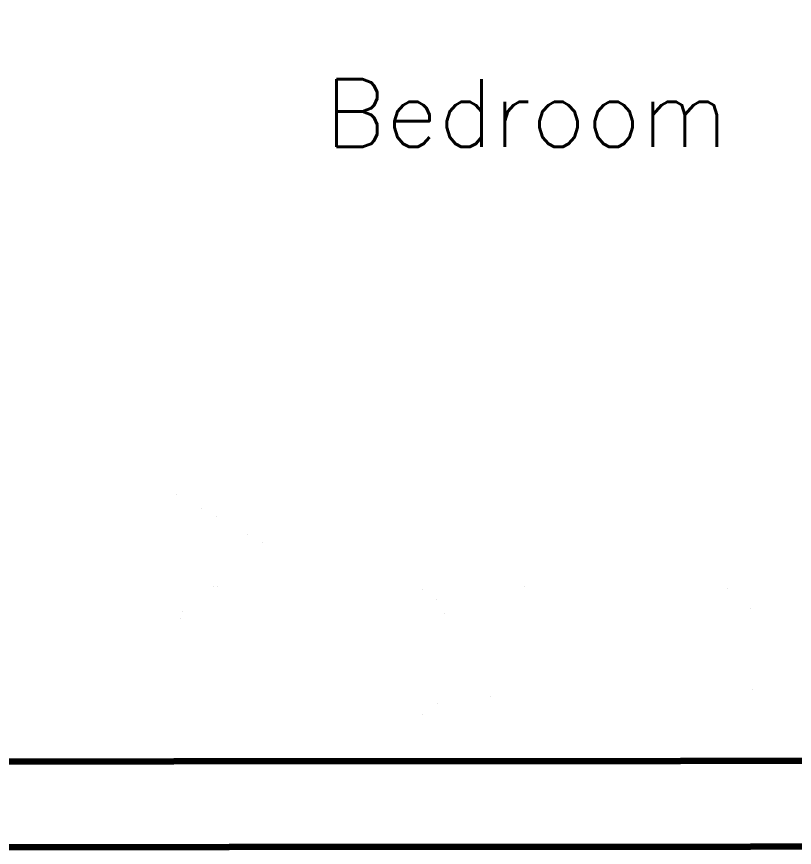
# Model space of a CAD drawing. Header units: metres. Extents: x -6.2 to 4.5, y -5 to 2.9.
# Drawn here: x 0.778 to 3.075, y -5.037 to -2.584 of the extents above; entities that cross this region are included whole.
import ezdxf
from ezdxf.enums import TextEntityAlignment as Align

# ---------------------------------------------------------------- set-up
doc = ezdxf.new("R2010")
doc.units = ezdxf.units.M
doc.header["$LTSCALE"] = 10
doc.layers.get('0').update_dxf_attribs({"linetype": 'CONTINUOUS', "lineweight": 100})
for name, color, linetype, lineweight in [('roomitems', 2, 'CONTINUOUS', 100), ('texts', 5, 'CONTINUOUS', 100), ('walls', 8, 'CONTINUOUS', 100)]:
    doc.layers.add(name, color=color, linetype=linetype, lineweight=lineweight)
doc.styles.get("Standard").update_dxf_attribs({"font": 'txt', "width": 0.75, "bigfont": 'bigfont.shx'})

# ---------------------------------------------------------------- blocks, each defined once
blk = doc.blocks.new('F-0-1')
at = {"color": 0, "const_width": 0.01}
for points in [[(-950, 1059.2), (-950, 1059.2)], [(-950, 1059.2), (-790.5, 1059.2)], [(-950, 1053.9), (-950, 1059.2)], [(-950, 1059.2), (-950, 1059.2)], [(-950, 1059.2), (-950, 1059.2)], [(-790.5, 1059.2), (-631, 1059.2)], [(-631, 1059.2), (-471.5, 1059.2)], [(-471.5, 1059.2), (-312, 1059.2)], [(-312, 1059.2), (-152.5, 1059.2)], [(-152.5, 1059.2), (7, 1059.2)], [(7, 1059.2), (166.5, 1059.2)], [(166.5, 1059.2), (326, 1059.2)], [(326, 1059.2), (485.5, 1059.2)], [(485.5, 1059.2), (645, 1059.2)], [(645, 1059.2), (804.5, 1059.2)], [(804.5, 1059.2), (964, 1059.2)], [(964, 1059.2), (964, 1053.9)], [(-950, 1048.7), (-950, 1053.9)], [(-950, 1043.4), (-950, 1048.7)], [(-950, 1038.2), (-950, 1043.4)], [(-950, 1032.9), (-950, 1038.2)], [(-950, 1027.7), (-950, 1032.9)], [(964, 1053.9), (964, 1048.7)], [(964, 1048.7), (964, 1043.4)], [(964, 1043.4), (964, 1038.2)], [(964, 1038.2), (964, 1032.9)], [(964, 1032.9), (964, 1027.7)], [(-950, 1022.5), (-950, 1027.7)], [(-950, 1017.2), (-950, 1022.5)], [(-950, 1012), (-950, 1017.2)], [(-950, 1006.7), (-950, 1012)], [(-950, 1001.5), (-950, 1006.7)], [(964, 1027.7), (964, 1022.5)], [(964, 1022.5), (964, 1017.2)], [(964, 1017.2), (964, 1012)], [(964, 1012), (964, 1006.7)], [(964, 1006.7), (964, 1001.5)], [(-950, 996.3), (-950, 1001.5)], [(-950, 996.3), (-950, 996.3)], [(-950, 996.3), (-790.5, 996.3)], [(-950, 831), (-950, 996.3)], [(-950, 996.3), (-950, 996.3)], [(-950, 996.3), (-950, 996.3)], [(-790.5, 996.3), (-950, 996.3)], [(-950, 996.3), (-950, 996.3)], [(-950, 996.3), (-950, 831.1)], [(-790.5, 996.3), (-950, 996.3)], [(-790.5, 996.3), (-631, 996.3)], [(-631, 996.3), (-790.5, 996.3)], [(-631, 996.3), (-790.5, 996.3)], [(-631, 996.3), (-471.5, 996.3)], [(-471.5, 996.3), (-631, 996.3)], [(-471.5, 996.3), (-631, 996.3)], [(-471.5, 996.3), (-312, 996.3)], [(-312, 996.3), (-471.5, 996.3)], [(-312, 996.3), (-471.5, 996.3)], [(-312, 996.3), (-152.5, 996.3)], [(-152.5, 996.3), (-312, 996.3)], [(-152.5, 996.3), (-312, 996.3)], [(-152.5, 996.3), (7, 996.3)], [(7, 996.3), (-152.5, 996.3)], [(7, 996.3), (-152.5, 996.3)], [(7, 996.3), (166.5, 996.3)], [(166.5, 996.3), (7, 996.3)], [(166.5, 996.3), (7, 996.3)], [(166.5, 996.3), (326, 996.3)], [(326, 996.3), (166.5, 996.3)], [(326, 996.3), (166.5, 996.3)], [(326, 996.3), (485.5, 996.3)], [(485.5, 996.3), (326, 996.3)], [(485.5, 996.3), (326, 996.3)], [(485.5, 996.3), (645, 996.3)], [(645, 996.3), (485.5, 996.3)], [(645, 996.3), (485.5, 996.3)], [(645, 996.3), (804.5, 996.3)], [(804.5, 996.3), (645, 996.3)], [(804.5, 996.3), (645, 996.3)], [(804.5, 996.3), (964, 996.3)], [(964, 996.3), (804.5, 996.3)], [(964, 996.3), (804.5, 996.3)], [(964, 1001.5), (964, 996.3)], [(964, 996.3), (964, 831)], [(964, 831.1), (964, 996.3)], [(964, 996.3), (964, 996.3)], [(-780.2, 906.3), (-766.2, 913.7)], [(-766.2, 913.7), (-751.1, 919.7)], [(-751.1, 919.7), (-734.9, 924.2)], [(-734.9, 924.2), (-717.8, 926.9)], [(-717.8, 926.9), (-700, 927.9)], [(-700, 927.9), (-700, 927.9)], [(-700, 927.9), (-656.5, 927.9)], [(-700, 927.9), (-700, 927.9)], [(-700, 927.9), (-700, 927.9)], [(-700, 927.9), (-700, 927.9)], [(-700, 927.9), (-700, 927.9)], [(-700, 927.9), (-700, 927.9)], [(-700, 927.9), (-700, 927.9)], [(-700, 927.9), (-700, 927.9)], [(-700, 927.9), (-700, 927.9)], [(-700, 927.9), (-700, 927.9)], [(-700, 927.9), (-700, 927.9)], [(-700, 927.9), (-700, 927.9)], [(-700, 927.9), (-700, 927.9)], [(-700, 927.9), (-700, 927.9)], [(-700, 927.9), (-700, 927.9)], [(-656.5, 927.9), (-613.1, 927.9)], [(-613.1, 927.9), (-569.7, 927.9)], [(-569.7, 927.9), (-526.3, 927.9)], [(-526.3, 927.9), (-482.8, 927.9)], [(-482.8, 927.9), (-439.4, 927.9)], [(-439.4, 927.9), (-396, 927.9)], [(-396, 927.9), (-352.5, 927.9)], [(-352.5, 927.9), (-309.1, 927.9)], [(-309.1, 927.9), (-265.7, 927.9)], [(-265.7, 927.9), (-222.3, 927.9)], [(-222.3, 927.9), (-178.8, 927.9)], [(-178.8, 927.9), (-161, 926.9)], [(-161, 926.9), (-143.9, 924.2)], [(-143.9, 924.2), (-127.7, 919.7)], [(-127.7, 919.7), (-112.5, 913.7)], [(-112.5, 913.7), (-98.6, 906.3)], [(127.9, 906.3), (141.9, 913.7)], [(141.9, 913.7), (157.1, 919.7)], [(157.1, 919.7), (173.3, 924.2)], [(173.3, 924.2), (190.4, 926.9)], [(190.4, 926.9), (208.2, 927.9)], [(208.2, 927.9), (208.2, 927.9)], [(208.2, 927.9), (251.5, 927.9)], [(208.2, 927.9), (208.2, 927.9)], [(208.2, 927.9), (208.2, 927.9)], [(208.2, 927.9), (208.2, 927.9)], [(208.2, 927.9), (208.2, 927.9)], [(208.2, 927.9), (208.2, 927.9)], [(208.2, 927.9), (208.2, 927.9)], [(208.2, 927.9), (208.2, 927.9)], [(208.2, 927.9), (208.2, 927.9)], [(208.2, 927.9), (208.2, 927.9)], [(208.2, 927.9), (208.2, 927.9)], [(208.2, 927.9), (208.2, 927.9)], [(208.2, 927.9), (208.2, 927.9)], [(208.2, 927.9), (208.2, 927.9)], [(208.2, 927.9), (208.2, 927.9)], [(251.5, 927.9), (294.8, 927.9)], [(294.8, 927.9), (338.1, 927.9)], [(338.1, 927.9), (381.4, 927.9)], [(381.4, 927.9), (424.7, 927.9)], [(424.7, 927.9), (468, 927.9)], [(468, 927.9), (511.3, 927.9)], [(511.3, 927.9), (554.7, 927.9)], [(554.7, 927.9), (598, 927.9)], [(598, 927.9), (641.3, 927.9)], [(641.3, 927.9), (684.6, 927.9)], [(684.6, 927.9), (727.9, 927.9)], [(727.9, 927.9), (745.7, 926.9)], [(745.7, 926.9), (762.8, 924.2)], [(762.8, 924.2), (779, 919.7)], [(779, 919.7), (794.2, 913.7)], [(794.2, 913.7), (808.2, 906.3)], [(-813.4, 876.5), (-803.9, 887.5)], [(-803.9, 887.5), (-792.8, 897.5)], [(-792.8, 897.5), (-780.2, 906.3)], [(-98.6, 906.3), (-86, 897.5)], [(-86, 897.5), (-74.9, 887.5)], [(-74.9, 887.5), (-65.4, 876.5)], [(94.8, 876.5), (104.2, 887.5)], [(104.2, 887.5), (115.3, 897.5)], [(115.3, 897.5), (127.9, 906.3)], [(808.2, 906.3), (820.8, 897.5)], [(820.8, 897.5), (831.9, 887.5)], [(831.9, 887.5), (841.3, 876.5)], [(-826.6, 851.7), (-821, 864.5)], [(-821, 864.5), (-813.4, 876.5)], [(-65.4, 876.5), (-57.8, 864.5)], [(-57.8, 864.5), (-52.2, 851.7)], [(81.5, 851.7), (87.2, 864.5)], [(87.2, 864.5), (94.8, 876.5)], [(841.3, 876.5), (848.9, 864.5)], [(848.9, 864.5), (854.5, 851.7)], [(-831.3, 824.2), (-830.1, 838.2)], [(-830.1, 838.2), (-826.6, 851.7)], [(-52.2, 851.7), (-48.7, 838.2)], [(-48.7, 838.2), (-47.5, 824.2)], [(76.8, 824.2), (78, 838.2)], [(78, 838.2), (81.5, 851.7)], [(854.5, 851.7), (858, 838.2)], [(858, 838.2), (859.2, 824.2)], [(-950, 665.8), (-950, 831)], [(-950, 831.1), (-950, 666)], [(-831.3, 808.7), (-831.3, 824.2)], [(-47.5, 824.2), (-47.5, 808.7)], [(76.8, 808.7), (76.8, 824.2)], [(859.2, 824.2), (859.2, 808.7)], [(964, 831), (964, 665.8)], [(964, 666), (964, 831.1)], [(-831.3, 793.3), (-831.3, 808.7)], [(-831.3, 777.8), (-831.3, 793.3)], [(-47.5, 808.7), (-47.5, 793.3)], [(-47.5, 793.3), (-47.5, 777.8)], [(76.8, 793.3), (76.8, 808.7)], [(76.8, 777.8), (76.8, 793.3)], [(859.2, 808.7), (859.2, 793.3)], [(859.2, 793.3), (859.2, 777.8)], [(-831.3, 762.4), (-831.3, 777.8)], [(-831.3, 746.9), (-831.3, 762.4)], [(-47.5, 777.8), (-47.5, 762.4)], [(-47.5, 762.4), (-47.5, 746.9)], [(76.8, 762.4), (76.8, 777.8)], [(76.8, 746.9), (76.8, 762.4)], [(859.2, 777.8), (859.2, 762.4)], [(859.2, 762.4), (859.2, 746.9)], [(-831.3, 731.5), (-831.3, 746.9)], [(-47.5, 746.9), (-47.5, 731.5)], [(76.8, 731.5), (76.8, 746.9)], [(859.2, 746.9), (859.2, 731.5)], [(-831.3, 716), (-831.3, 731.5)], [(-831.3, 700.6), (-831.3, 716)], [(-47.5, 731.5), (-47.5, 716)], [(-47.5, 716), (-47.5, 700.6)], [(76.8, 716), (76.8, 731.5)], [(76.8, 700.6), (76.8, 716)], [(859.2, 731.5), (859.2, 716)], [(859.2, 716), (859.2, 700.6)], [(-831.3, 685.1), (-831.3, 700.6)], [(-47.5, 700.6), (-47.5, 685.1)], [(76.8, 685.1), (76.8, 700.6)], [(859.2, 700.6), (859.2, 685.1)], [(-950, 666), (-950, 500.9)], [(-950, 500.6), (-950, 665.8)], [(-831.3, 669.7), (-831.3, 685.1)], [(-831.3, 654.2), (-831.3, 669.7)], [(-47.5, 685.1), (-47.5, 669.7)], [(-47.5, 669.7), (-47.5, 654.2)], [(76.8, 669.7), (76.8, 685.1)], [(76.8, 654.2), (76.8, 669.7)], [(859.2, 685.1), (859.2, 669.7)], [(859.2, 669.7), (859.2, 654.2)], [(964, 500.9), (964, 666)], [(964, 665.8), (964, 500.6)], [(-831.3, 638.8), (-831.3, 654.2)], [(-830.1, 624.7), (-831.3, 638.8)], [(-47.5, 638.8), (-48.7, 624.7)], [(-47.5, 654.2), (-47.5, 638.8)], [(76.8, 638.8), (76.8, 654.2)], [(78, 624.7), (76.8, 638.8)], [(859.2, 638.8), (858, 624.7)], [(859.2, 654.2), (859.2, 638.8)], [(-826.6, 611.2), (-830.1, 624.7)], [(-48.7, 624.7), (-52.2, 611.2)], [(81.5, 611.2), (78, 624.7)], [(858, 624.7), (854.5, 611.2)], [(-821, 598.4), (-826.6, 611.2)], [(-813.4, 586.5), (-821, 598.4)], [(-57.8, 598.4), (-65.4, 586.5)], [(-52.2, 611.2), (-57.8, 598.4)], [(87.2, 598.4), (81.5, 611.2)], [(94.8, 586.5), (87.2, 598.4)], [(848.9, 598.4), (841.3, 586.5)], [(854.5, 611.2), (848.9, 598.4)], [(-803.9, 575.4), (-813.4, 586.5)], [(-792.8, 565.5), (-803.9, 575.4)], [(-780.2, 556.7), (-792.8, 565.5)], [(-86, 565.5), (-98.6, 556.7)], [(-74.9, 575.4), (-86, 565.5)], [(-65.4, 586.5), (-74.9, 575.4)], [(104.2, 575.4), (94.8, 586.5)], [(115.3, 565.5), (104.2, 575.4)], [(127.9, 556.7), (115.3, 565.5)], [(820.8, 565.5), (808.2, 556.7)], [(831.9, 575.4), (820.8, 565.5)], [(841.3, 586.5), (831.9, 575.4)], [(-766.2, 549.3), (-780.2, 556.7)], [(-751.1, 543.2), (-766.2, 549.3)], [(-734.9, 538.8), (-751.1, 543.2)], [(-127.7, 543.2), (-143.9, 538.8)], [(-112.5, 549.3), (-127.7, 543.2)], [(-98.6, 556.7), (-112.5, 549.3)], [(141.9, 549.3), (127.9, 556.7)], [(157.1, 543.2), (141.9, 549.3)], [(173.3, 538.8), (157.1, 543.2)], [(779, 543.2), (762.8, 538.8)], [(794.2, 549.3), (779, 543.2)], [(808.2, 556.7), (794.2, 549.3)], [(-717.8, 536), (-734.9, 538.8)], [(-700, 535.1), (-717.8, 536)], [(-656.5, 535.1), (-700, 535.1)], [(-613.1, 535.1), (-656.5, 535.1)], [(-569.7, 535.1), (-613.1, 535.1)], [(-526.3, 535.1), (-569.7, 535.1)], [(-482.8, 535.1), (-526.3, 535.1)], [(-439.4, 535.1), (-482.8, 535.1)], [(-396, 535.1), (-439.4, 535.1)], [(-352.5, 535.1), (-396, 535.1)], [(-309.1, 535.1), (-352.5, 535.1)], [(-265.7, 535.1), (-309.1, 535.1)], [(-222.3, 535.1), (-265.7, 535.1)], [(-178.8, 535.1), (-222.3, 535.1)], [(-161, 536), (-178.8, 535.1)], [(-143.9, 538.8), (-161, 536)], [(190.4, 536), (173.3, 538.8)], [(208.2, 535.1), (190.4, 536)], [(251.5, 535.1), (208.2, 535.1)], [(294.8, 535.1), (251.5, 535.1)], [(338.1, 535.1), (294.8, 535.1)], [(381.4, 535.1), (338.1, 535.1)], [(424.7, 535.1), (381.4, 535.1)], [(468, 535.1), (424.7, 535.1)], [(511.3, 535.1), (468, 535.1)], [(554.7, 535.1), (511.3, 535.1)], [(598, 535.1), (554.7, 535.1)], [(641.3, 535.1), (598, 535.1)], [(684.6, 535.1), (641.3, 535.1)], [(727.9, 535.1), (684.6, 535.1)], [(745.7, 536), (727.9, 535.1)], [(762.8, 538.8), (745.7, 536)], [(-950, 500.9), (-950, 335.8)], [(-950, 335.4), (-950, 500.6)], [(964, 335.8), (964, 500.9)], [(964, 500.6), (964, 335.4)], [(-950, 475.5), (-950, 475.5)], [(-950, 475.5), (-829.4, 475.5)], [(-829.4, 475.5), (-708.8, 475.5)], [(-708.8, 475.5), (-588.2, 475.5)], [(-588.2, 475.5), (-467.6, 475.5)], [(-467.6, 475.5), (-347, 475.5)], [(-347, 475.5), (-226.3, 475.5)], [(-226.3, 475.5), (-105.7, 475.5)], [(-105.7, 475.5), (14.9, 475.5)], [(14.9, 475.5), (135.5, 475.5)], [(135.5, 475.5), (256.1, 475.5)], [(256.1, 475.5), (376.8, 475.5)], [(376.8, 475.5), (497.4, 475.5)], [(497.4, 475.5), (497.4, 475.5)], [(497.4, 475.5), (497.4, 453.8)], [(536.3, 453.8), (497.4, 475.5)], [(497.4, 453.8), (497.4, 432.1)], [(575.1, 432.1), (536.3, 453.8)], [(497.4, 432.1), (497.4, 410.4)], [(614, 410.4), (575.1, 432.1)], [(497.4, 410.4), (497.4, 388.7)], [(652.9, 388.7), (614, 410.4)], [(497.4, 388.7), (497.4, 367)], [(691.8, 367), (652.9, 388.7)], [(497.4, 367), (497.4, 345.3)], [(497.4, 345.3), (497.4, 323.6)], [(730.7, 345.3), (691.8, 367)], [(769.6, 323.6), (730.7, 345.3)], [(-950, 335.8), (-950, 170.6)], [(-950, 170.2), (-950, 335.4)], [(497.4, 323.6), (497.4, 301.9)], [(808.5, 301.9), (769.6, 323.6)], [(964, 170.6), (964, 335.8)], [(964, 335.4), (964, 170.2)], [(497.4, 301.9), (497.4, 280.2)], [(847.4, 280.2), (808.5, 301.9)], [(497.4, 280.2), (497.4, 258.5)], [(886.2, 258.5), (847.4, 280.2)], [(497.4, 258.5), (497.4, 236.8)], [(925.1, 236.8), (886.2, 258.5)], [(497.4, 236.8), (497.4, 215.1)], [(964, 215.1), (925.1, 236.8)], [(497.4, 215.1), (497.4, 215.1)], [(497.4, 215.1), (536.3, 215.1)], [(536.3, 215.1), (575.1, 215.1)], [(575.1, 215.1), (614, 215.1)], [(614, 215.1), (652.9, 215.1)], [(652.9, 215.1), (691.8, 215.1)], [(691.8, 215.1), (730.7, 215.1)], [(730.7, 215.1), (769.6, 215.1)], [(769.6, 215.1), (808.5, 215.1)], [(808.5, 215.1), (847.4, 215.1)], [(847.4, 215.1), (886.2, 215.1)], [(886.2, 215.1), (925.1, 215.1)], [(925.1, 215.1), (964, 215.1)], [(964, 215.1), (964, 215.1)], [(-950, 170.6), (-950, 5.5)], [(-950, 5), (-950, 170.2)], [(964, 5.5), (964, 170.6)], [(964, 170.2), (964, 5)], [(-950, 5.5), (-950, -159.6)], [(-950, -160.3), (-950, 5)], [(964, -159.6), (964, 5.5)], [(964, 5), (964, -160.3)], [(-950, -159.6), (-950, -324.7)], [(-950, -325.5), (-950, -160.3)], [(964, -324.7), (964, -159.6)], [(964, -160.3), (964, -325.5)], [(-950, -324.7), (-950, -489.9)], [(-950, -490.7), (-950, -325.5)], [(964, -489.9), (964, -324.7)], [(964, -325.5), (964, -490.7)], [(-950, -489.9), (-950, -655)], [(964, -655), (964, -489.9)], [(-950, -655.9), (-950, -490.7)], [(964, -490.7), (964, -655.9)], [(-950, -655), (-950, -820.1)], [(-950, -821.1), (-950, -655.9)], [(964, -820.1), (964, -655)], [(964, -655.9), (964, -821.1)], [(-950, -820.1), (-950, -985.2)], [(-950, -986.3), (-950, -821.1)], [(964, -985.2), (964, -820.1)], [(964, -821.1), (964, -986.3)], [(-950, -985.2), (-950, -985.2)], [(-950, -985.2), (-790.5, -985.2)], [(-950, -985.2), (-950, -985.2)], [(-950, -985.2), (-790.5, -985.2)], [(-950, -990.5), (-950, -985.2)], [(-950, -985.2), (-950, -985.2)], [(-950, -985.2), (-950, -985.2)], [(-790.5, -986.3), (-950, -986.3)], [(-950, -995.7), (-950, -990.5)], [(-950, -1001), (-950, -995.7)], [(-950, -1006.2), (-950, -1001)], [(-790.5, -985.2), (-631, -985.2)], [(-790.5, -985.2), (-631, -985.2)], [(-631, -986.3), (-790.5, -986.3)], [(-631, -985.2), (-471.5, -985.2)], [(-631, -985.2), (-471.5, -985.2)], [(-471.5, -986.3), (-631, -986.3)], [(-471.5, -985.2), (-312, -985.2)], [(-471.5, -985.2), (-312, -985.2)], [(-312, -986.3), (-471.5, -986.3)], [(-312, -985.2), (-152.5, -985.2)], [(-312, -985.2), (-152.5, -985.2)], [(-152.5, -986.3), (-312, -986.3)], [(-152.5, -985.2), (7, -985.2)], [(-152.5, -985.2), (7, -985.2)], [(7, -986.3), (-152.5, -986.3)], [(7, -985.2), (166.5, -985.2)], [(7, -985.2), (166.5, -985.2)], [(166.5, -986.3), (7, -986.3)], [(166.5, -985.2), (326, -985.2)], [(166.5, -985.2), (326, -985.2)], [(326, -986.3), (166.5, -986.3)], [(326, -985.2), (485.5, -985.2)], [(326, -985.2), (485.5, -985.2)], [(485.5, -986.3), (326, -986.3)], [(485.5, -985.2), (645, -985.2)], [(485.5, -985.2), (645, -985.2)], [(645, -986.3), (485.5, -986.3)], [(645, -985.2), (804.5, -985.2)], [(645, -985.2), (804.5, -985.2)], [(804.5, -986.3), (645, -986.3)], [(804.5, -985.2), (964, -985.2)], [(804.5, -985.2), (964, -985.2)], [(964, -986.3), (804.5, -986.3)], [(964, -985.2), (964, -985.2)], [(964, -985.2), (964, -990.5)], [(964, -990.5), (964, -995.7)], [(964, -995.7), (964, -1001)], [(964, -1001), (964, -1006.2)], [(-950, -1011.4), (-950, -1006.2)], [(-950, -1016.7), (-950, -1011.4)], [(-950, -1021.9), (-950, -1016.7)], [(-950, -1027.2), (-950, -1021.9)], [(-950, -1032.4), (-950, -1027.2)], [(964, -1006.2), (964, -1011.4)], [(964, -1011.4), (964, -1016.7)], [(964, -1016.7), (964, -1021.9)], [(964, -1021.9), (964, -1027.2)], [(964, -1027.2), (964, -1032.4)], [(-950, -1037.6), (-950, -1032.4)], [(-950, -1042.9), (-950, -1037.6)], [(-950, -1048.1), (-950, -1042.9)], [(-790.5, -1048.1), (-950, -1048.1)], [(-631, -1048.1), (-790.5, -1048.1)], [(-471.5, -1048.1), (-631, -1048.1)], [(-312, -1048.1), (-471.5, -1048.1)], [(-152.5, -1048.1), (-312, -1048.1)], [(7, -1048.1), (-152.5, -1048.1)], [(166.5, -1048.1), (7, -1048.1)], [(326, -1048.1), (166.5, -1048.1)], [(485.5, -1048.1), (326, -1048.1)], [(645, -1048.1), (485.5, -1048.1)], [(804.5, -1048.1), (645, -1048.1)], [(964, -1048.1), (804.5, -1048.1)], [(964, -1032.4), (964, -1037.6)], [(964, -1037.6), (964, -1042.9)], [(964, -1042.9), (964, -1048.1)]]:
    blk.add_lwpolyline(points, dxfattribs=at)
blk = doc.blocks.new('F-0-5')
at = {"color": 0, "const_width": 0.01}
for points in [[(-241.9, 209.8), (-241.9, 209.8)], [(-241.9, 209.8), (-201.6, 209.8)], [(-241.9, 174.9), (-241.9, 209.8)], [(-241.9, 209.8), (-241.9, 209.8)], [(-241.9, 209.8), (-241.9, 209.8)], [(-201.6, 209.8), (-161.3, 209.8)], [(-161.3, 209.8), (-120.9, 209.8)], [(-120.9, 209.8), (-80.6, 209.8)], [(-80.6, 209.8), (-40.3, 209.8)], [(-40.3, 209.8), (0, 209.8)], [(0, 209.8), (40.3, 209.8)], [(40.3, 209.8), (80.6, 209.8)], [(80.6, 209.8), (120.9, 209.8)], [(120.9, 209.8), (161.3, 209.8)], [(161.3, 209.8), (201.6, 209.8)], [(201.6, 209.8), (241.9, 209.8)], [(241.9, 209.8), (241.9, 174.9)], [(-241.9, 139.9), (-241.9, 174.9)], [(241.9, 174.9), (241.9, 139.9)], [(-241.9, 104.9), (-241.9, 139.9)], [(241.9, 139.9), (241.9, 104.9)], [(-241.9, 69.9), (-241.9, 104.9)], [(241.9, 104.9), (241.9, 69.9)], [(-241.9, 35), (-241.9, 69.9)], [(241.9, 69.9), (241.9, 35)], [(-241.9, 0), (-241.9, 35)], [(241.9, 35), (241.9, 0)], [(-241.9, -35), (-241.9, 0)], [(241.9, 0), (241.9, -35)], [(-241.9, -69.9), (-241.9, -35)], [(241.9, -35), (241.9, -69.9)], [(-241.9, -104.9), (-241.9, -69.9)], [(241.9, -69.9), (241.9, -104.9)], [(-241.9, -139.9), (-241.9, -104.9)], [(241.9, -104.9), (241.9, -139.9)], [(-241.9, -174.9), (-241.9, -139.9)], [(241.9, -139.9), (241.9, -174.9)], [(-241.9, -209.8), (-241.9, -174.9)], [(241.9, -174.9), (241.9, -209.8)], [(-241.9, -209.8), (-241.9, -209.8)], [(-241.9, -209.8), (-201.6, -209.8)], [(-201.6, -209.8), (-241.9, -209.8)], [(-201.6, -209.8), (-161.3, -209.8)], [(-161.3, -209.8), (-201.6, -209.8)], [(-161.3, -209.8), (-120.9, -209.8)], [(-120.9, -209.8), (-161.3, -209.8)], [(-120.9, -209.8), (-80.6, -209.8)], [(-80.6, -209.8), (-120.9, -209.8)], [(-80.6, -209.8), (-40.3, -209.8)], [(-40.3, -209.8), (-80.6, -209.8)], [(-40.3, -209.8), (0, -209.8)], [(0, -209.8), (-40.3, -209.8)], [(0, -209.8), (40.3, -209.8)], [(40.3, -209.8), (0, -209.8)], [(40.3, -209.8), (80.6, -209.8)], [(80.6, -209.8), (40.3, -209.8)], [(80.6, -209.8), (120.9, -209.8)], [(120.9, -209.8), (80.6, -209.8)], [(120.9, -209.8), (161.3, -209.8)], [(161.3, -209.8), (120.9, -209.8)], [(161.3, -209.8), (201.6, -209.8)], [(201.6, -209.8), (161.3, -209.8)], [(201.6, -209.8), (241.9, -209.8)], [(241.9, -209.8), (201.6, -209.8)]]:
    blk.add_lwpolyline(points, dxfattribs=at)

msp = doc.modelspace()

# ---------------------------------------------------------------- linework, layer by layer
at = {"layer": 'walls'}
msp.add_lwpolyline([(-0.254, -4.783), (4.234, -4.78), (4.234, -4.696), (4.484, -4.696), (4.484, -5.034), (-0.134, -5.037), (-6.161, -5.036), (-6.161, -4.565), (-5.911, -4.565), (-5.911, -4.786), (-0.39, -4.787), (-0.39, -0.734), (-0.251, -0.734)], close=True, dxfattribs=at)

# ---------------------------------------------------------------- block references
at = {"layer": 'roomitems', "xscale": 0.001, "yscale": 0.001, "rotation": -179.99984796}
for name, p in [('F-0-1', (2.1216, -3.7288)), ('F-0-5', (0.9227, -4.5733))]:
    msp.add_blockref(name, p, dxfattribs=at)

# ---------------------------------------------------------------- texts
at = {"layer": 'texts'}
msp.add_text('Bedroom', height=0.2, dxfattribs=at).set_placement((2.2842, -2.8689), align=Align.MIDDLE_CENTER)

doc.saveas('drawing.dxf')
